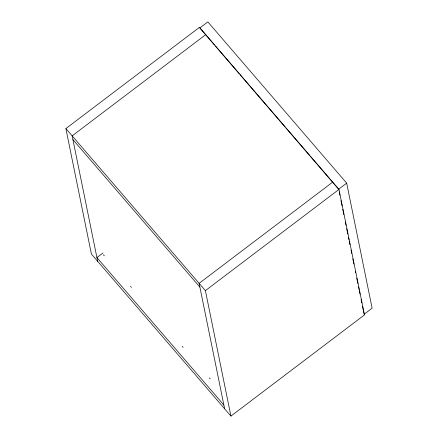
<?xml version="1.0" encoding="UTF-8"?>
<svg xmlns="http://www.w3.org/2000/svg" width="438" height="438" viewBox="0 0 438 438"><rect width="100%" height="100%" fill="white"/><g stroke="black" fill="none" stroke-linecap="round" stroke-linejoin="round"><path stroke-width="0.66" d="M65.881 128.575L199.449 27.359L338.968 189.424L364.498 314.884L230.925 416.1L91.405 254.035L65.881 128.575L205.4 290.635L230.925 416.1M205.729 34.651L72.16 135.868L97.685 261.333M102.914 253.022L96.918 257.566L223.884 405.046M332.694 182.131L199.12 283.342L224.65 408.807M214.571 45.081L199.843 27.972L207.858 21.9L346.677 183.155L338.662 189.227L310.542 156.558M205.4 290.635L338.968 189.424M364.104 314.27L372.119 308.199L346.677 183.155M215.463 46.121L239.121 73.6M240.019 74.635L285.1 127.004M285.992 128.044L309.65 155.523M72.927 139.629L199.887 287.109M103.401 254.785L104.293 255.819M130.562 286.332L131.449 287.366M182.208 346.321L183.095 347.356M209.364 377.868L210.256 378.903M339.209 191.899L339.888 195.244M340.978 200.593L342.067 205.942M342.746 209.287L343.835 214.636M345.33 221.989L346.009 225.335M346.693 228.68L347.777 234.029M348.462 237.374L349.004 240.046M349.278 241.382L349.957 244.727M351.046 250.076L351.725 253.421M352.814 258.77L353.904 264.119M355.399 271.472L355.672 272.814M356.756 278.163L357.846 283.512M358.525 286.857L359.072 289.529M359.346 290.865L360.025 294.21M361.115 299.559L361.793 302.904M362.472 306.25L363.967 313.603"/></g></svg>
